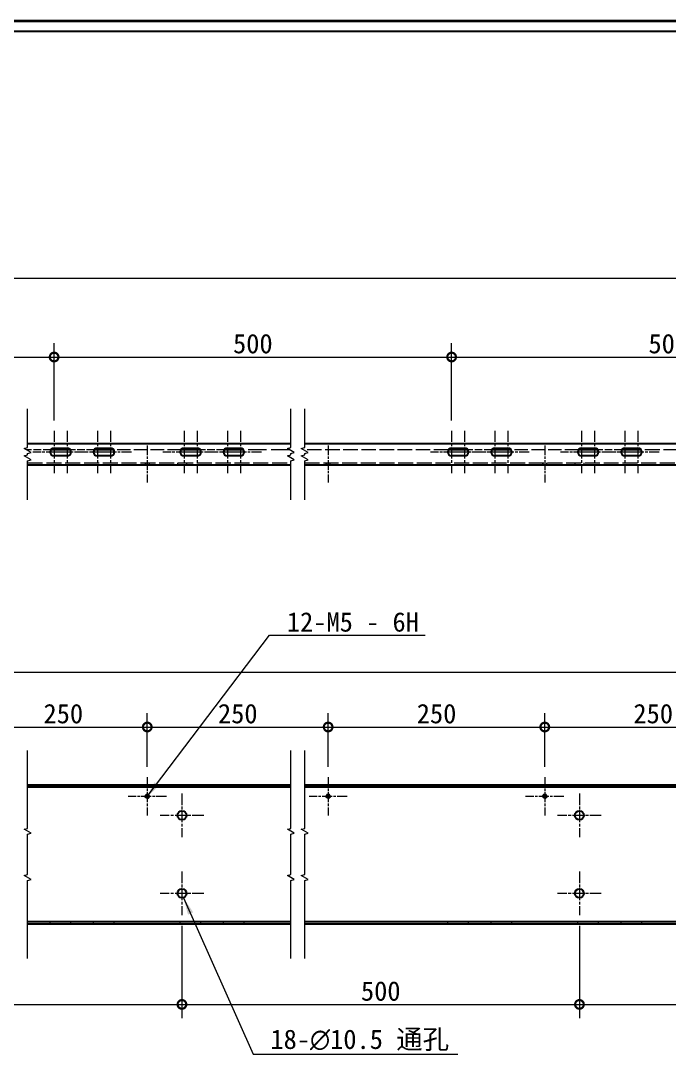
# Model space of a CAD drawing. Header units: millimetres. Extents: x 48 to 3316, y 44 to 2332.
# Drawn here: x 844 to 1593, y 1140 to 2332 of the extents above; entities that cross this region are included whole.
import ezdxf

# ---------------------------------------------------------------- set-up
doc = ezdxf.new("R2010")
doc.units = ezdxf.units.MM
doc.header["$LTSCALE"] = 8
doc.linetypes.add('CHAIN', pattern=[0.3543, 0.2362, -0.0295, 0.0591, -0.0295])
doc.linetypes.add('DASHED', pattern=[0.2067, 0.1654, -0.0413])
for name, color, linetype, lineweight, true_color in [('中心标记 (ISO)', 1, 'CHAIN', 18, 0xff0000), ('中心线 (ISO)', 1, 'CHAIN', 18, 0xff0000), ('尺寸 (ISO)', 7, 'Continuous', 18, 0x008000), ('折线 (ISO)', 7, 'Continuous', 18, 0x008000), ('符号 (ISO)', 7, 'Continuous', 18, 0x008000), ('隐藏 (ISO)', 5, 'DASHED', 18, 0x0000ff)]:
    doc.layers.add(name, color=color, linetype=linetype, lineweight=lineweight, true_color=true_color)
for name, color, linetype, lineweight in [('可见 (ISO)', 7, 'Continuous', 25), ('可见窄的 (ISO)', 7, 'Continuous', 18), ('图框 (ISO)', 7, 'Continuous', 35)]:
    doc.layers.add(name, color=color, linetype=linetype, lineweight=lineweight)
doc.styles.add('文本样式74', font='SimSun.ttf')
doc.styles.add('最新国标', font='simfang.ttf')
doc.dimstyles.new('默认 (GB)', dxfattribs={"dimscale": 8, "dimtxt": 2.8, "dimasz": 2.5, "dimexe": 2, "dimexo": 1.5, "dimgap": 0.5, "dimtad": 1, "dimtoh": 1, "dimdsep": 46, "dimtxsty": '最新国标', "dimcen": 0.09, "dimdle": 10, "dimclrd": 256, "dimclre": 256, "dimclrt": 256, "dimaunit": 1, "dimadec": 3, "dimazin": 2, "dimtfac": 0.535714, "dimtdec": 3, "dimtmove": 0, "dimatfit": 3, "dimfxl": 0, "dimtolj": 1, "dimlwd": -1, "dimlwe": -1, "dimarcsym": 0})
doc.dimstyles.new('默认 (GB)$7', dxfattribs={"dimscale": 8, "dimtxt": 2.8, "dimasz": 2.5, "dimexe": 2, "dimexo": 1.5, "dimgap": 0.5, "dimtad": 1, "dimtoh": 1, "dimdsep": 46, "dimtxsty": '最新国标', "dimcen": 0.09, "dimdle": 10, "dimclrd": 256, "dimclre": 256, "dimclrt": 256, "dimaunit": 1, "dimadec": 3, "dimazin": 2, "dimtfac": 0.535714, "dimtdec": 3, "dimtmove": 0, "dimatfit": 3, "dimfxl": 0, "dimtolj": 1, "dimlwd": -1, "dimlwe": -1, "dimarcsym": 0})

# ---------------------------------------------------------------- blocks, each defined once
blk = doc.blocks.new('图框 最新国标')
at = {"layer": '图框 (ISO)'}
blk.add_line((6, 291.5), (414.5, 291.5), dxfattribs=at)
at = {"layer": '图框 (ISO)', "color": 7, "linetype": 'Continuous', "lineweight": 25}
blk.add_line((18, 290), (413, 290), dxfattribs=at)
blk.add_line((18, 290), (413, 290), dxfattribs=at)
at = {"layer": '图框 (ISO)', "style": '文本样式74'}
blk.add_attdef('零件代号_001', (42.82, 287.25), '', height=2.5, rotation=180, dxfattribs=at)
blk = doc.blocks.new('_DotSmall')
at = {"color": 0, "linetype": 'ByBlock', "const_width": 0.5}
blk.add_lwpolyline([(-0.0625, 0, 1), (0.0625, 0, 1)], format="xyb", close=True, dxfattribs=at)
blk = doc.blocks.new('*D13')
at = {"layer": 'Defpoints', "color": 0, "transparency": 16777216}
for p in [(586.4, 1300), (1030.3, 1300), (1030.3, 1197.2)]:
    blk.add_point(p, dxfattribs=at)
at = {"layer": '尺寸 (ISO)', "color": 116, "true_color": 0x00803f, "transparency": 16777216}
for p, q in [((586.4, 1288), (586.4, 1181.2)), ((1030.3, 1288), (1030.3, 1181.2)), ((586.4, 1197.2), (1030.3, 1197.2))]:
    blk.add_line(p, q, dxfattribs=at)
at = {"layer": '尺寸 (ISO)', "color": 116, "true_color": 0x00803f, "transparency": 16777216, "xscale": 20, "yscale": 20, "zscale": 20, "rotation": 180}
blk.add_blockref('_DotSmall', (586.4, 1197.2), dxfattribs=at)
at = {"layer": '尺寸 (ISO)', "color": 116, "true_color": 0x00803f, "transparency": 16777216, "xscale": 20, "yscale": 20, "zscale": 20}
blk.add_blockref('_DotSmall', (1030.3, 1197.2), dxfattribs=at)
at = {"layer": '尺寸 (ISO)', "transparency": 16777216, "insert": (808.4, 1212.5), "char_height": 22.4, "attachment_point": 5, "style": '最新国标'}
blk.add_mtext('\\A1;500', dxfattribs=at)
blk = doc.blocks.new('*D14')
at = {"layer": 'Defpoints', "color": 0, "transparency": 16777216}
for p in [(1030.3, 1300), (1489, 1300), (1489, 1197.2)]:
    blk.add_point(p, dxfattribs=at)
at = {"layer": '尺寸 (ISO)', "color": 116, "true_color": 0x00803f, "transparency": 16777216}
for p, q in [((1030.3, 1288), (1030.3, 1181.2)), ((1489, 1288), (1489, 1181.2)), ((1030.3, 1197.2), (1489, 1197.2))]:
    blk.add_line(p, q, dxfattribs=at)
at = {"layer": '尺寸 (ISO)', "color": 116, "true_color": 0x00803f, "transparency": 16777216, "xscale": 20, "yscale": 20, "zscale": 20, "rotation": 180}
blk.add_blockref('_DotSmall', (1030.3, 1197.2), dxfattribs=at)
at = {"layer": '尺寸 (ISO)', "color": 116, "true_color": 0x00803f, "transparency": 16777216, "xscale": 20, "yscale": 20, "zscale": 20}
blk.add_blockref('_DotSmall', (1489, 1197.2), dxfattribs=at)
at = {"layer": '尺寸 (ISO)', "transparency": 16777216, "insert": (1259.7, 1212.5), "char_height": 22.4, "attachment_point": 5, "style": '最新国标'}
blk.add_mtext('\\A1;500', dxfattribs=at)
blk = doc.blocks.new('*D15')
at = {"layer": 'Defpoints', "color": 0, "transparency": 16777216}
for p in [(1489, 1300), (1989, 1300), (1989, 1197.2)]:
    blk.add_point(p, dxfattribs=at)
at = {"layer": '尺寸 (ISO)', "color": 116, "true_color": 0x00803f, "transparency": 16777216}
for p, q in [((1489, 1288), (1489, 1181.2)), ((1989, 1288), (1989, 1181.2)), ((1489, 1197.2), (1989, 1197.2))]:
    blk.add_line(p, q, dxfattribs=at)
at = {"layer": '尺寸 (ISO)', "color": 116, "true_color": 0x00803f, "transparency": 16777216, "xscale": 20, "yscale": 20, "zscale": 20, "rotation": 180}
blk.add_blockref('_DotSmall', (1489, 1197.2), dxfattribs=at)
at = {"layer": '尺寸 (ISO)', "color": 116, "true_color": 0x00803f, "transparency": 16777216, "xscale": 20, "yscale": 20, "zscale": 20}
blk.add_blockref('_DotSmall', (1989, 1197.2), dxfattribs=at)
at = {"layer": '尺寸 (ISO)', "transparency": 16777216, "insert": (1739.1, 1212.5), "char_height": 22.4, "attachment_point": 5, "style": '最新国标'}
blk.add_mtext('\\A1;500', dxfattribs=at)
blk = doc.blocks.new('*D33')
at = {"layer": 'Defpoints', "color": 0, "transparency": 16777216}
for p in [(3199, 1580.6), (296.4, 1444), (3199, 1445.2)]:
    blk.add_point(p, dxfattribs=at)
at = {"layer": '尺寸 (ISO)', "color": 116, "true_color": 0x00803f, "transparency": 16777216}
for p, q in [((296.4, 1456), (296.4, 1596.6)), ((3199, 1457.2), (3199, 1596.6)), ((316.4, 1580.6), (3179, 1580.6))]:
    blk.add_line(p, q, dxfattribs=at)
for points in [[(316.4, 1584), (316.4, 1577.3), (296.4, 1580.6)], [(3179, 1584), (3179, 1577.3), (3199, 1580.6)]]:
    blk.add_solid(points, dxfattribs=at)
at = {"layer": '尺寸 (ISO)', "transparency": 16777216, "insert": (1747.7, 1596), "char_height": 22.4, "attachment_point": 5, "style": '最新国标'}
blk.add_mtext('\\A1;3000', dxfattribs=at)
blk = doc.blocks.new('*D39')
at = {"layer": 'Defpoints', "color": 0, "transparency": 16777216}
for p in [(882.8, 1944), (438.9, 1858.9), (882.8, 1858.9)]:
    blk.add_point(p, dxfattribs=at)
at = {"layer": '尺寸 (ISO)', "color": 116, "true_color": 0x00803f, "transparency": 16777216}
for p, q in [((438.9, 1870.9), (438.9, 1960)), ((882.8, 1870.9), (882.8, 1960)), ((438.9, 1944), (882.8, 1944))]:
    blk.add_line(p, q, dxfattribs=at)
at = {"layer": '尺寸 (ISO)', "color": 116, "true_color": 0x00803f, "transparency": 16777216, "xscale": 20, "yscale": 20, "zscale": 20, "rotation": 180}
blk.add_blockref('_DotSmall', (438.9, 1944), dxfattribs=at)
at = {"layer": '尺寸 (ISO)', "color": 116, "true_color": 0x00803f, "transparency": 16777216, "xscale": 20, "yscale": 20, "zscale": 20}
blk.add_blockref('_DotSmall', (882.8, 1944), dxfattribs=at)
at = {"layer": '尺寸 (ISO)', "transparency": 16777216, "insert": (660.8, 1959.3), "char_height": 22.4, "attachment_point": 5, "style": '最新国标'}
blk.add_mtext('\\A1;500', dxfattribs=at)
blk = doc.blocks.new('*D40')
at = {"layer": 'Defpoints', "color": 0, "transparency": 16777216}
for p in [(1341.5, 1944), (882.8, 1858.9), (1341.5, 1858.9)]:
    blk.add_point(p, dxfattribs=at)
at = {"layer": '尺寸 (ISO)', "color": 116, "true_color": 0x00803f, "transparency": 16777216}
for p, q in [((882.8, 1870.9), (882.8, 1960)), ((1341.5, 1870.9), (1341.5, 1960)), ((882.8, 1944), (1341.5, 1944))]:
    blk.add_line(p, q, dxfattribs=at)
at = {"layer": '尺寸 (ISO)', "color": 116, "true_color": 0x00803f, "transparency": 16777216, "xscale": 20, "yscale": 20, "zscale": 20, "rotation": 180}
blk.add_blockref('_DotSmall', (882.8, 1944), dxfattribs=at)
at = {"layer": '尺寸 (ISO)', "color": 116, "true_color": 0x00803f, "transparency": 16777216, "xscale": 20, "yscale": 20, "zscale": 20}
blk.add_blockref('_DotSmall', (1341.5, 1944), dxfattribs=at)
at = {"layer": '尺寸 (ISO)', "transparency": 16777216, "insert": (1112.1, 1959.3), "char_height": 22.4, "attachment_point": 5, "style": '最新国标'}
blk.add_mtext('\\A1;500', dxfattribs=at)
blk = doc.blocks.new('*D41')
at = {"layer": 'Defpoints', "color": 0, "transparency": 16777216}
for p in [(1841.5, 1944), (1341.5, 1858.9), (1841.5, 1858.9)]:
    blk.add_point(p, dxfattribs=at)
at = {"layer": '尺寸 (ISO)', "color": 116, "true_color": 0x00803f, "transparency": 16777216}
for p, q in [((1341.5, 1870.9), (1341.5, 1960)), ((1841.5, 1870.9), (1841.5, 1960)), ((1341.5, 1944), (1841.5, 1944))]:
    blk.add_line(p, q, dxfattribs=at)
at = {"layer": '尺寸 (ISO)', "color": 116, "true_color": 0x00803f, "transparency": 16777216, "xscale": 20, "yscale": 20, "zscale": 20, "rotation": 180}
blk.add_blockref('_DotSmall', (1341.5, 1944), dxfattribs=at)
at = {"layer": '尺寸 (ISO)', "color": 116, "true_color": 0x00803f, "transparency": 16777216, "xscale": 20, "yscale": 20, "zscale": 20}
blk.add_blockref('_DotSmall', (1841.5, 1944), dxfattribs=at)
at = {"layer": '尺寸 (ISO)', "transparency": 16777216, "insert": (1591.5, 1959.3), "char_height": 22.4, "attachment_point": 5, "style": '最新国标'}
blk.add_mtext('\\A1;500', dxfattribs=at)
blk = doc.blocks.new('*D48')
at = {"layer": 'Defpoints', "color": 0, "transparency": 16777216}
for p in [(3091.5, 2034.9), (3091.5, 1858.9), (296.4, 1838.4)]:
    blk.add_point(p, dxfattribs=at)
at = {"layer": '尺寸 (ISO)', "color": 116, "true_color": 0x00803f, "transparency": 16777216}
for p, q in [((296.4, 1850.4), (296.4, 2050.9)), ((3091.5, 1870.9), (3091.5, 2050.9)), ((316.4, 2034.9), (3071.5, 2034.9))]:
    blk.add_line(p, q, dxfattribs=at)
for points in [[(316.4, 2038.3), (316.4, 2031.6), (296.4, 2034.9)], [(3071.5, 2038.3), (3071.5, 2031.6), (3091.5, 2034.9)]]:
    blk.add_solid(points, dxfattribs=at)
at = {"layer": '尺寸 (ISO)', "transparency": 16777216, "insert": (1693.9, 2050.3), "char_height": 22.4, "attachment_point": 5, "style": '最新国标'}
blk.add_mtext('\\A1;2892.5', dxfattribs=at)
blk = doc.blocks.new('*D55')
at = {"layer": 'Defpoints', "color": 0, "transparency": 16777216}
for p in [(990.3, 1517.2), (796.4, 1459.3), (990.3, 1459.3)]:
    blk.add_point(p, dxfattribs=at)
at = {"layer": '尺寸 (ISO)', "color": 116, "true_color": 0x00803f, "transparency": 16777216}
for p, q in [((796.4, 1471.3), (796.4, 1533.2)), ((990.3, 1471.3), (990.3, 1533.2)), ((796.4, 1517.2), (990.3, 1517.2))]:
    blk.add_line(p, q, dxfattribs=at)
at = {"layer": '尺寸 (ISO)', "color": 116, "true_color": 0x00803f, "transparency": 16777216, "xscale": 20, "yscale": 20, "zscale": 20, "rotation": 180}
blk.add_blockref('_DotSmall', (796.4, 1517.2), dxfattribs=at)
at = {"layer": '尺寸 (ISO)', "color": 116, "true_color": 0x00803f, "transparency": 16777216, "xscale": 20, "yscale": 20, "zscale": 20}
blk.add_blockref('_DotSmall', (990.3, 1517.2), dxfattribs=at)
at = {"layer": '尺寸 (ISO)', "transparency": 16777216, "insert": (893.4, 1532.5), "char_height": 22.4, "attachment_point": 5, "style": '最新国标'}
blk.add_mtext('\\A1;250', dxfattribs=at)
blk = doc.blocks.new('*D56')
at = {"layer": 'Defpoints', "color": 0, "transparency": 16777216}
for p in [(1199, 1517.2), (990.3, 1459.3), (1199, 1459.3)]:
    blk.add_point(p, dxfattribs=at)
at = {"layer": '尺寸 (ISO)', "color": 116, "true_color": 0x00803f, "transparency": 16777216}
for p, q in [((990.3, 1471.3), (990.3, 1533.2)), ((1199, 1471.3), (1199, 1533.2)), ((990.3, 1517.2), (1199, 1517.2))]:
    blk.add_line(p, q, dxfattribs=at)
at = {"layer": '尺寸 (ISO)', "color": 116, "true_color": 0x00803f, "transparency": 16777216, "xscale": 20, "yscale": 20, "zscale": 20, "rotation": 180}
blk.add_blockref('_DotSmall', (990.3, 1517.2), dxfattribs=at)
at = {"layer": '尺寸 (ISO)', "color": 116, "true_color": 0x00803f, "transparency": 16777216, "xscale": 20, "yscale": 20, "zscale": 20}
blk.add_blockref('_DotSmall', (1199, 1517.2), dxfattribs=at)
at = {"layer": '尺寸 (ISO)', "transparency": 16777216, "insert": (1094.7, 1532.5), "char_height": 22.4, "attachment_point": 5, "style": '最新国标'}
blk.add_mtext('\\A1;250', dxfattribs=at)
blk = doc.blocks.new('*D57')
at = {"layer": 'Defpoints', "color": 0, "transparency": 16777216}
for p in [(1449, 1517.2), (1199, 1459.3), (1449, 1459.3)]:
    blk.add_point(p, dxfattribs=at)
at = {"layer": '尺寸 (ISO)', "color": 116, "true_color": 0x00803f, "transparency": 16777216}
for p, q in [((1199, 1471.3), (1199, 1533.2)), ((1449, 1471.3), (1449, 1533.2)), ((1199, 1517.2), (1449, 1517.2))]:
    blk.add_line(p, q, dxfattribs=at)
at = {"layer": '尺寸 (ISO)', "color": 116, "true_color": 0x00803f, "transparency": 16777216, "xscale": 20, "yscale": 20, "zscale": 20, "rotation": 180}
blk.add_blockref('_DotSmall', (1199, 1517.2), dxfattribs=at)
at = {"layer": '尺寸 (ISO)', "color": 116, "true_color": 0x00803f, "transparency": 16777216, "xscale": 20, "yscale": 20, "zscale": 20}
blk.add_blockref('_DotSmall', (1449, 1517.2), dxfattribs=at)
at = {"layer": '尺寸 (ISO)', "transparency": 16777216, "insert": (1324.1, 1532.5), "char_height": 22.4, "attachment_point": 5, "style": '最新国标'}
blk.add_mtext('\\A1;250', dxfattribs=at)
blk = doc.blocks.new('*D58')
at = {"layer": 'Defpoints', "color": 0, "transparency": 16777216}
for p in [(1699, 1517.2), (1449, 1459.3), (1699, 1459.3)]:
    blk.add_point(p, dxfattribs=at)
at = {"layer": '尺寸 (ISO)', "color": 116, "true_color": 0x00803f, "transparency": 16777216}
for p, q in [((1449, 1471.3), (1449, 1533.2)), ((1699, 1471.3), (1699, 1533.2)), ((1449, 1517.2), (1699, 1517.2))]:
    blk.add_line(p, q, dxfattribs=at)
at = {"layer": '尺寸 (ISO)', "color": 116, "true_color": 0x00803f, "transparency": 16777216, "xscale": 20, "yscale": 20, "zscale": 20, "rotation": 180}
blk.add_blockref('_DotSmall', (1449, 1517.2), dxfattribs=at)
at = {"layer": '尺寸 (ISO)', "color": 116, "true_color": 0x00803f, "transparency": 16777216, "xscale": 20, "yscale": 20, "zscale": 20}
blk.add_blockref('_DotSmall', (1699, 1517.2), dxfattribs=at)
at = {"layer": '尺寸 (ISO)', "transparency": 16777216, "insert": (1574.1, 1532.5), "char_height": 22.4, "attachment_point": 5, "style": '最新国标'}
blk.add_mtext('\\A1;250', dxfattribs=at)

msp = doc.modelspace()

# ---------------------------------------------------------------- linework, layer by layer
at = {"layer": '中心标记 (ISO)', "ltscale": 6.806046}
for p, q in [((882.7606, 1858.9168), (882.7606, 1809.9168)), ((897.7606, 1858.9168), (897.7606, 1809.9168)), ((932.7606, 1858.9168), (932.7606, 1809.9168)), ((947.7606, 1858.9168), (947.7606, 1809.9168)), ((1032.7606, 1858.9168), (1032.7606, 1809.9168)), ((1047.7606, 1858.9168), (1047.7606, 1809.9168)), ((1082.7606, 1858.9168), (1082.7606, 1809.9168)), ((1097.7606, 1858.9168), (1097.7606, 1809.9168)), ((1341.497, 1858.9168), (1341.497, 1809.9168)), ((1356.497, 1858.9168), (1356.497, 1809.9168)), ((1391.497, 1858.9168), (1391.497, 1809.9168)), ((1406.497, 1858.9168), (1406.497, 1809.9168)), ((1491.497, 1858.9168), (1491.497, 1809.9168)), ((1506.497, 1858.9168), (1506.497, 1809.9168)), ((1541.497, 1858.9168), (1541.497, 1809.9168)), ((1556.497, 1858.9168), (1556.497, 1809.9168))]:
    msp.add_line(p, q, dxfattribs=at)
at = {"layer": '中心标记 (ISO)', "ltscale": 6.180991}
for p, q in [((902.7606, 1834.4168), (858.2606, 1834.4168)), ((922.2606, 1834.4168), (877.7606, 1834.4168)), ((952.7606, 1834.4168), (908.2606, 1834.4168)), ((972.2606, 1834.4168), (927.7606, 1834.4168)), ((1052.7606, 1834.4168), (1008.2606, 1834.4168)), ((1072.2606, 1834.4168), (1027.7606, 1834.4168)), ((1102.7606, 1834.4168), (1058.2606, 1834.4168)), ((1122.2606, 1834.4168), (1077.7606, 1834.4168)), ((1361.497, 1834.4168), (1316.997, 1834.4168)), ((1380.997, 1834.4168), (1336.497, 1834.4168)), ((1411.497, 1834.4168), (1366.997, 1834.4168)), ((1430.997, 1834.4168), (1386.497, 1834.4168)), ((1511.497, 1834.4168), (1466.997, 1834.4168)), ((1530.997, 1834.4168), (1486.497, 1834.4168)), ((1561.497, 1834.4168), (1516.997, 1834.4168)), ((1580.997, 1834.4168), (1536.497, 1834.4168))]:
    msp.add_line(p, q, dxfattribs=at)
at = {"layer": '中心标记 (ISO)', "ltscale": 6.130154}
for p, q in [((990.2606, 1459.2877), (990.2606, 1415.1537)), ((1198.997, 1459.2877), (1198.997, 1415.1537)), ((1448.997, 1459.2877), (1448.997, 1415.1537)), ((1012.3276, 1437.2207), (968.1936, 1437.2207)), ((1221.064, 1437.2207), (1176.93, 1437.2207)), ((1471.064, 1437.2207), (1426.93, 1437.2207))]:
    msp.add_line(p, q, dxfattribs=at)
at = {"layer": '中心标记 (ISO)', "ltscale": 7.014397}
for p, q in [((1030.2606, 1440.4707), (1030.2606, 1389.9707)), ((1488.997, 1440.4707), (1488.997, 1389.9707)), ((1055.5106, 1415.2207), (1005.0106, 1415.2207)), ((1514.247, 1415.2207), (1463.747, 1415.2207)), ((1030.2606, 1350.4707), (1030.2606, 1299.9707)), ((1488.997, 1350.4707), (1488.997, 1299.9707)), ((1055.5106, 1325.2207), (1005.0106, 1325.2207)), ((1514.247, 1325.2207), (1463.747, 1325.2207))]:
    msp.add_line(p, q, dxfattribs=at)
at = {"layer": '中心线 (ISO)', "ltscale": 5.903189}
for p, q in [((990.2606, 1841.9168), (990.2606, 1799.4168)), ((1198.997, 1841.9168), (1198.997, 1799.4168)), ((1448.997, 1841.9168), (1448.997, 1799.4168))]:
    msp.add_line(p, q, dxfattribs=at)
at = {"layer": '可见 (ISO)'}
for p, q in [((852.1913, 1844.4168), (1155.96, 1844.4168)), ((901.5023, 1836.9168), (879.019, 1836.9168)), ((882.7606, 1838.9168), (897.7606, 1838.9168)), ((951.5023, 1836.9168), (929.019, 1836.9168)), ((932.7606, 1838.9168), (947.7606, 1838.9168)), ((1051.5023, 1836.9168), (1029.019, 1836.9168)), ((1032.7606, 1838.9168), (1047.7606, 1838.9168)), ((1101.5023, 1836.9168), (1079.019, 1836.9168)), ((1082.7606, 1838.9168), (1097.7606, 1838.9168)), ((1171.96, 1844.4168), (3192.997, 1844.4168)), ((1360.2386, 1836.9168), (1337.7553, 1836.9168)), ((1341.497, 1838.9168), (1356.497, 1838.9168)), ((1410.2386, 1836.9168), (1387.7553, 1836.9168)), ((1391.497, 1838.9168), (1406.497, 1838.9168)), ((1510.2386, 1836.9168), (1487.7553, 1836.9168)), ((1491.497, 1838.9168), (1506.497, 1838.9168)), ((1560.2386, 1836.9168), (1537.7553, 1836.9168)), ((1541.497, 1838.9168), (1556.497, 1838.9168)), ((897.7606, 1829.9168), (882.7606, 1829.9168)), ((947.7606, 1829.9168), (932.7606, 1829.9168)), ((1047.7606, 1829.9168), (1032.7606, 1829.9168)), ((1097.7606, 1829.9168), (1082.7606, 1829.9168)), ((1356.497, 1829.9168), (1341.497, 1829.9168)), ((1406.497, 1829.9168), (1391.497, 1829.9168)), ((1506.497, 1829.9168), (1491.497, 1829.9168)), ((1556.497, 1829.9168), (1541.497, 1829.9168)), ((1155.96, 1819.4168), (852.1913, 1819.4168)), ((3198.997, 1819.4168), (1171.96, 1819.4168)), ((1155.96, 1450.2207), (852.1913, 1450.2207)), ((1155.96, 1447.7207), (852.1913, 1447.7207)), ((3192.997, 1450.2207), (1171.96, 1450.2207)), ((3192.997, 1447.7207), (1171.96, 1447.7207)), ((852.1913, 1292.7207), (1155.96, 1292.7207)), ((852.1913, 1290.2207), (1155.96, 1290.2207)), ((1171.96, 1292.7207), (3192.997, 1292.7207)), ((1171.96, 1290.2207), (3192.997, 1290.2207))]:
    msp.add_line(p, q, dxfattribs=at)
for centre, radius in [((990.2606, 1437.2207), 2.067), ((1198.997, 1437.2207), 2.067), ((1448.997, 1437.2207), 2.067), ((1030.2606, 1415.2207), 5.25), ((1488.997, 1415.2207), 5.25), ((1030.2606, 1325.2207), 5.25), ((1488.997, 1325.2207), 5.25)]:
    msp.add_circle(centre, radius, dxfattribs=at)
for centre, start, end in [((882.7606, 1834.4168), 90, 270), ((897.7606, 1834.4168), 270, 90), ((932.7606, 1834.4168), 90, 270), ((947.7606, 1834.4168), 270, 90), ((1032.7606, 1834.4168), 90, 270), ((1047.7606, 1834.4168), 270, 90), ((1082.7606, 1834.4168), 90, 270), ((1097.7606, 1834.4168), 270, 90), ((1341.497, 1834.4168), 90, 270), ((1356.497, 1834.4168), 270, 90), ((1391.497, 1834.4168), 90, 270), ((1406.497, 1834.4168), 270, 90), ((1491.497, 1834.4168), 90, 270), ((1506.497, 1834.4168), 270, 90), ((1541.497, 1834.4168), 90, 270), ((1556.497, 1834.4168), 270, 90)]:
    msp.add_arc(centre, 4.5, start, end, dxfattribs=at)
at = {"layer": '可见窄的 (ISO)'}
for centre in [(990.2606, 1437.2207), (1198.997, 1437.2207), (1448.997, 1437.2207)]:
    msp.add_arc(centre, 2.5, 280, 190, dxfattribs=at)
at = {"layer": '折线 (ISO)', "flags": 128}
for points in [[(852.1913, 1779.4168), (852.1913, 1824.3689), (856.1913, 1825.4407), (848.1913, 1830.0595), (852.1913, 1831.1313), (852.1913, 1832.7023), (856.1913, 1833.7741), (848.1913, 1838.3929), (852.1913, 1839.4647), (852.1913, 1884.4168)], [(1155.96, 1779.4168), (1155.96, 1824.3689), (1159.96, 1825.4407), (1151.96, 1830.0595), (1155.96, 1831.1313), (1155.96, 1832.7023), (1159.96, 1833.7741), (1151.96, 1838.3929), (1155.96, 1839.4647), (1155.96, 1884.4168)], [(1171.96, 1779.4168), (1171.96, 1824.3689), (1175.96, 1825.4407), (1167.96, 1830.0595), (1171.96, 1831.1313), (1171.96, 1832.7023), (1175.96, 1833.7741), (1167.96, 1838.3929), (1171.96, 1839.4647), (1171.96, 1884.4168)], [(852.1913, 1250.2207), (852.1913, 1340.1728), (856.1913, 1341.2446), (848.1913, 1345.8634), (852.1913, 1346.9352), (852.1913, 1393.5061), (856.1913, 1394.5779), (848.1913, 1399.1967), (852.1913, 1400.2685), (852.1913, 1490.2207)], [(1155.96, 1250.2207), (1155.96, 1340.1728), (1159.96, 1341.2446), (1151.96, 1345.8634), (1155.96, 1346.9352), (1155.96, 1393.5061), (1159.96, 1394.5779), (1151.96, 1399.1967), (1155.96, 1400.2685), (1155.96, 1490.2207)], [(1171.96, 1250.2207), (1171.96, 1340.1728), (1175.96, 1341.2446), (1167.96, 1345.8634), (1171.96, 1346.9352), (1171.96, 1393.5061), (1175.96, 1394.5779), (1167.96, 1399.1967), (1171.96, 1400.2685), (1171.96, 1490.2207)]]:
    msp.add_lwpolyline(points, dxfattribs=at)
at = {"layer": '隐藏 (ISO)', "ltscale": 6.730867}
msp.add_line((879.019, 1836.9168), (850.7479, 1836.9168), dxfattribs=at)
at = {"layer": '隐藏 (ISO)', "ltscale": 6.551267}
for p, q in [((929.019, 1836.9168), (901.5023, 1836.9168)), ((1079.019, 1836.9168), (1051.5023, 1836.9168)), ((1387.7553, 1836.9168), (1360.2386, 1836.9168)), ((1537.7553, 1836.9168), (1510.2386, 1836.9168))]:
    msp.add_line(p, q, dxfattribs=at)
at = {"layer": '隐藏 (ISO)', "ltscale": 11.719382}
for p, q in [((1029.019, 1836.9168), (951.5023, 1836.9168)), ((1487.7553, 1836.9168), (1410.2386, 1836.9168))]:
    msp.add_line(p, q, dxfattribs=at)
at = {"layer": '隐藏 (ISO)', "ltscale": 16.029989}
msp.add_line((1154.5166, 1836.9168), (1101.5023, 1836.9168), dxfattribs=at)
at = {"layer": '隐藏 (ISO)', "ltscale": 12.642012}
msp.add_line((1337.7553, 1836.9168), (1170.5167, 1836.9168), dxfattribs=at)
at = {"layer": '隐藏 (ISO)', "ltscale": 12.909675}
msp.add_line((1837.7553, 1836.9168), (1560.2386, 1836.9168), dxfattribs=at)
at = {"layer": '隐藏 (ISO)', "ltscale": 13.121533}
msp.add_line((852.1913, 1821.9168), (1155.96, 1821.9168), dxfattribs=at)
at = {"layer": '隐藏 (ISO)', "ltscale": 0.595118}
for p, q in [((987.7606, 1821.9168), (987.7606, 1819.4168)), ((988.1936, 1821.9168), (988.1936, 1819.4168)), ((992.3276, 1821.9168), (992.3276, 1819.4168)), ((992.7606, 1819.4168), (992.7606, 1821.9168)), ((1025.0106, 1821.9168), (1025.0106, 1819.4168)), ((1035.5106, 1821.9168), (1035.5106, 1819.4168)), ((1196.497, 1821.9168), (1196.497, 1819.4168)), ((1196.93, 1821.9168), (1196.93, 1819.4168)), ((1201.064, 1821.9168), (1201.064, 1819.4168)), ((1201.497, 1819.4168), (1201.497, 1821.9168)), ((1446.497, 1821.9168), (1446.497, 1819.4168)), ((1446.93, 1821.9168), (1446.93, 1819.4168)), ((1451.064, 1821.9168), (1451.064, 1819.4168)), ((1451.497, 1819.4168), (1451.497, 1821.9168)), ((1483.747, 1821.9168), (1483.747, 1819.4168)), ((1494.247, 1821.9168), (1494.247, 1819.4168)), ((878.2606, 1290.2207), (878.2606, 1292.7207)), ((902.2606, 1290.2207), (902.2606, 1292.7207)), ((928.2606, 1290.2207), (928.2606, 1292.7207)), ((952.2606, 1290.2207), (952.2606, 1292.7207)), ((1028.2606, 1290.2207), (1028.2606, 1292.7207)), ((1052.2606, 1290.2207), (1052.2606, 1292.7207)), ((1078.2606, 1290.2207), (1078.2606, 1292.7207)), ((1102.2606, 1290.2207), (1102.2606, 1292.7207)), ((1336.997, 1290.2207), (1336.997, 1292.7207)), ((1360.997, 1290.2207), (1360.997, 1292.7207)), ((1386.997, 1290.2207), (1386.997, 1292.7207)), ((1410.997, 1290.2207), (1410.997, 1292.7207)), ((1486.997, 1290.2207), (1486.997, 1292.7207)), ((1510.997, 1290.2207), (1510.997, 1292.7207)), ((1536.997, 1290.2207), (1536.997, 1292.7207)), ((1560.997, 1290.2207), (1560.997, 1292.7207))]:
    msp.add_line(p, q, dxfattribs=at)
at = {"layer": '隐藏 (ISO)', "ltscale": 13.040773}
msp.add_line((1171.96, 1821.9168), (3198.997, 1821.9168), dxfattribs=at)

# ---------------------------------------------------------------- block references
at = {"xscale": 8, "yscale": 8, "zscale": 8}
msp.add_blockref('图框 最新国标', (0, 0), dxfattribs=at)

# ---------------------------------------------------------------- texts
at = {"layer": '符号 (ISO)', "char_height": 22.4, "attachment_point": 7, "line_spacing_factor": 0.49, "style": '最新国标'}
for s, insert, width in [('12-M5 - 6H', (1151.3572, 1626.86), 169.349245), ('18-\\fAIGDT|b0|i0;{\\H22.4000;n}\\fFangSong|b0|i0;{\\H22.4000;10.5 通孔}', (1132.3728, 1143.3684), 228.572819)]:
    msp.add_mtext(s, dxfattribs=dict(at, insert=insert, width=width))

# ---------------------------------------------------------------- dimensions: what is measured, and where the dimension line sits
at = {"layer": '尺寸 (ISO)', "color": 116, "true_color": 0x00803f}
dim = msp.add_linear_dim(base=(3091.497, 2034.9168), p1=(296.3704, 1838.4168), p2=(3091.497, 1858.9168), text='2892.5', dimstyle='默认 (GB)', override={"dimgap": 0.5, "dimtoh": 0, "dimdec": 2, "dimlfac": 1.034837, "dimtol": 0, "dimlim": 0, "dimtp": 0, "dimtm": 0, "dimtdec": 3, "dimtofl": 0, "dimatfit": 1}, dxfattribs=at)
dim.commit()
dim.dimension.update_dxf_attribs({"geometry": '*D48', "text_midpoint": (1693.9337, 2034.9168), "dimtype": 160})
for base, p1, p2, text, override, picture, middle in [((882.7606, 1943.9881), (438.8704, 1858.9168), (882.7606, 1858.9168), '500', {"dimgap": 0.5, "dimtoh": 0, "dimdec": 2, "dimlfac": 1.126405, "dimblk1": 'DotSmall', "dimblk2": 'DotSmall', "dimsah": 1, "dimdle": 0, "dimtol": 0, "dimlim": 0, "dimtp": 0, "dimtm": 0, "dimtdec": 3, "dimtofl": 0, "dimatfit": 1}, '*D39', (660.8155, 1943.9881)), ((1341.497, 1943.9881), (882.7606, 1858.9168), (1341.497, 1858.9168), '500', {"dimgap": 0.5, "dimtoh": 0, "dimdec": 2, "dimlfac": 1.089951, "dimblk1": 'DotSmall', "dimblk2": 'DotSmall', "dimsah": 1, "dimdle": 0, "dimtol": 0, "dimlim": 0, "dimtp": 0, "dimtm": 0, "dimtdec": 3, "dimtofl": 0, "dimatfit": 1}, '*D40', (1112.1288, 1943.9881)), ((3198.997, 1580.6397), (296.3704, 1443.9707), (3198.997, 1445.2207), '3000', {"dimgap": 0.5, "dimtoh": 0, "dimdec": 2, "dimlfac": 1.033547, "dimtol": 0, "dimlim": 0, "dimtp": 0, "dimtm": 0, "dimtdec": 3, "dimtofl": 0, "dimatfit": 1}, '*D33', (1747.6837, 1580.6397)), ((990.2606, 1517.2207), (796.3704, 1459.2877), (990.2606, 1459.2877), '250', {"dimgap": 0.5, "dimtoh": 0, "dimdec": 2, "dimlfac": 1.289389, "dimblk1": 'DotSmall', "dimblk2": 'DotSmall', "dimsah": 1, "dimdle": 0, "dimtol": 0, "dimlim": 0, "dimtp": 0, "dimtm": 0, "dimtdec": 3, "dimtofl": 0, "dimatfit": 1}, '*D55', (893.3955, 1517.2207)), ((1198.997, 1517.2207), (990.2606, 1459.2877), (1198.997, 1459.2877), '250', {"dimgap": 0.5, "dimtoh": 0, "dimdec": 2, "dimlfac": 1.197683, "dimblk1": 'DotSmall', "dimblk2": 'DotSmall', "dimsah": 1, "dimdle": 0, "dimtol": 0, "dimlim": 0, "dimtp": 0, "dimtm": 0, "dimtdec": 3, "dimtofl": 0, "dimatfit": 1}, '*D56', (1094.7088, 1517.2207)), ((1030.2606, 1197.2207), (586.3704, 1299.9707), (1030.2606, 1299.9707), '500', {"dimgap": 0.5, "dimtoh": 0, "dimdec": 2, "dimlfac": 1.126405, "dimblk1": 'DotSmall', "dimblk2": 'DotSmall', "dimsah": 1, "dimdle": 0, "dimtol": 0, "dimlim": 0, "dimtp": 0, "dimtm": 0, "dimtdec": 3, "dimtofl": 0, "dimatfit": 1}, '*D13', (808.3955, 1197.2207)), ((1488.997, 1197.2207), (1030.2606, 1299.9707), (1488.997, 1299.9707), '500', {"dimgap": 0.5, "dimtoh": 0, "dimdec": 2, "dimlfac": 1.089951, "dimblk1": 'DotSmall', "dimblk2": 'DotSmall', "dimsah": 1, "dimdle": 0, "dimtol": 0, "dimlim": 0, "dimtp": 0, "dimtm": 0, "dimtdec": 3, "dimtofl": 0, "dimatfit": 1}, '*D14', (1259.7088, 1197.2207))]:
    dim = msp.add_linear_dim(base=base, p1=p1, p2=p2, angle=180, text=text, dimstyle='默认 (GB)', override=override, dxfattribs=at)
    dim.commit()
    dim.dimension.update_dxf_attribs({"geometry": picture, "text_midpoint": middle, "dimtype": 160})
for base, p1, p2, picture, middle in [((1841.497, 1943.9881), (1341.497, 1858.9168), (1841.497, 1858.9168), '*D41', (1591.497, 1943.9881)), ((1448.997, 1517.2207), (1198.997, 1459.2877), (1448.997, 1459.2877), '*D57', (1324.077, 1517.2207)), ((1698.997, 1517.2207), (1448.997, 1459.2877), (1698.997, 1459.2877), '*D58', (1574.077, 1517.2207)), ((1988.997, 1197.2207), (1488.997, 1299.9707), (1988.997, 1299.9707), '*D15', (1739.077, 1197.2207))]:
    dim = msp.add_linear_dim(base=base, p1=p1, p2=p2, angle=180, dimstyle='默认 (GB)', override={"dimgap": 0.5, "dimtoh": 0, "dimdec": 2, "dimblk1": 'DotSmall', "dimblk2": 'DotSmall', "dimsah": 1, "dimdle": 0, "dimtol": 0, "dimlim": 0, "dimtp": 0, "dimtm": 0, "dimtdec": 3, "dimtofl": 0, "dimatfit": 1}, dxfattribs=at)
    dim.commit()
    dim.dimension.update_dxf_attribs({"geometry": picture, "text_midpoint": middle, "dimtype": 160})

# ---------------------------------------------------------------- leaders
at = {"layer": '符号 (ISO)', "annotation_type": 0, "has_hookline": 1, "hookline_direction": 0}
for points, text_width in [([(989.0562, 1435.5408), (1131.3572, 1623.1266), (1151.3572, 1623.1266)], 159.488), ([(1032.158, 1320.3255), (1112.3728, 1139.6351), (1132.3728, 1139.6351)], 216.3917)]:
    msp.add_leader(points, dimstyle='默认 (GB)$7', override={"dimgap": 0, "dimtad": 1}, dxfattribs=dict(at, text_width=text_width))

doc.saveas('drawing.dxf')
